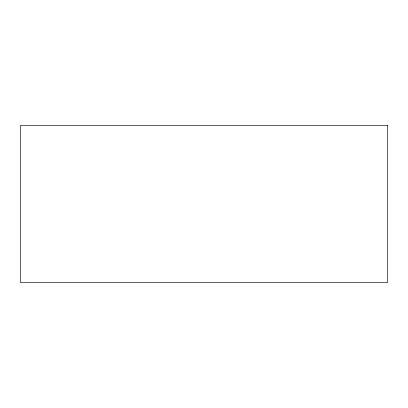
<?xml version="1.0" encoding="UTF-8"?>
<svg xmlns="http://www.w3.org/2000/svg" width="408" height="408" viewBox="0 0 408 408"><rect width="100%" height="100%" fill="white"/><g stroke="black" fill="none" stroke-linecap="round" stroke-linejoin="round"><path stroke-width="0.61" d="M387.6 125.475L20.4 125.475L20.4 282.525L387.6 282.525L387.6 125.475"/></g></svg>
